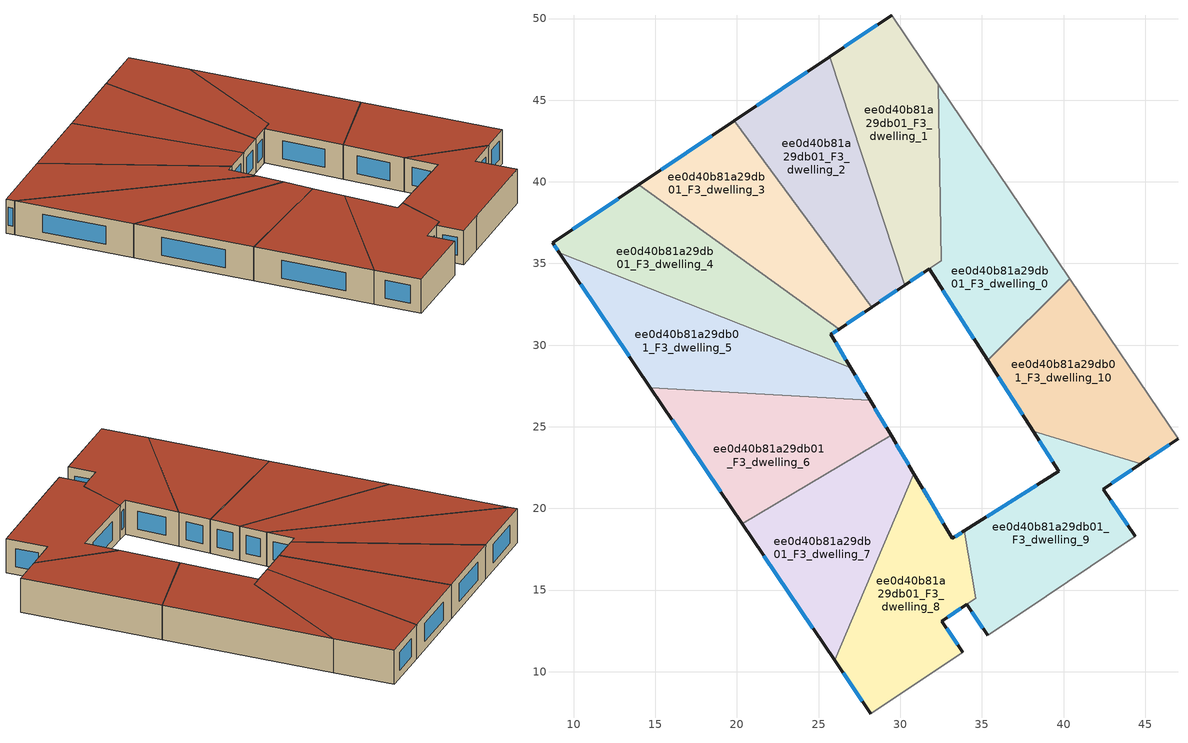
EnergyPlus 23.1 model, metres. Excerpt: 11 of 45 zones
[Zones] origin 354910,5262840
ee0d40b81a29db01_F3_dwelling_0
 floor to ee0d40b81a29db01_F2_dwelling_0 (EU_floor_Construction): 32.34,45.97 40.38,34.08 35.36,29.08 31.77,34.67 32.51,35.17 z9
 wall outside (EU_wall_Construction): 31.77,34.67 35.36,29.08 z9:12
 wall to ee0d40b81a29db01_F3_dwelling_1 (EU_wall_Construction): 32.34,45.97 32.51,35.17 31.77,34.67 z9:12
 wall adiabatic (EU_wall_Construction): 40.38,34.08 32.34,45.97 z9:12
 wall to ee0d40b81a29db01_F3_dwelling_10 (EU_wall_Construction): 35.36,29.08 40.38,34.08 z9:12
 window (EU_Window_Construction): 32.61,33.36 34.51,30.39 z9.7:11.3
 roof outside (EU_roof_Construction): 40.38,34.08 32.34,45.97 32.51,35.17 31.77,34.67 35.36,29.08 z12
ee0d40b81a29db01_F3_dwelling_1
 floor to ee0d40b81a29db01_F2_dwelling_1 (EU_floor_Construction): 29.47,50.21 32.34,45.97 32.51,35.17 30.27,33.67 25.69,47.67 z9
 wall outside (EU_wall_Construction): 29.47,50.21 25.69,47.67 / 30.27,33.67 31.77,34.67 z9:12
 wall to ee0d40b81a29db01_F3_dwelling_2 (EU_wall_Construction): 25.69,47.67 30.27,33.67 z9:12
 wall adiabatic (EU_wall_Construction): 32.34,45.97 29.47,50.21 z9:12
 window (EU_Window_Construction): 28.58,49.61 26.58,48.27 / 30.62,33.91 31.41,34.44 z9.7:11.3
 roof outside (EU_roof_Construction): 32.51,35.17 32.34,45.97 29.47,50.21 25.69,47.67 30.27,33.67 z12
ee0d40b81a29db01_F3_dwelling_10
 floor to ee0d40b81a29db01_F2_dwelling_10 (EU_floor_Construction): 40.38,34.08 47.01,24.27 44.73,22.74 38.15,24.72 35.36,29.08 z9
 wall outside (EU_wall_Construction): 35.36,29.08 38.15,24.72 / 44.73,22.74 47.01,24.27 z9:12
 wall to ee0d40b81a29db01_F3_dwelling_9 (EU_wall_Construction): 38.15,24.72 44.73,22.74 z9:12
 wall adiabatic (EU_wall_Construction): 47.01,24.27 40.38,34.08 z9:12
 window (EU_Window_Construction): 36.01,28.05 37.49,25.75 / 45.27,23.1 46.47,23.91 z9.7:11.3
 roof outside (EU_roof_Construction): 47.01,24.27 40.38,34.08 35.36,29.08 38.15,24.72 44.73,22.74 z12
ee0d40b81a29db01_F3_dwelling_2
 floor to ee0d40b81a29db01_F2_dwelling_2 (EU_floor_Construction): 25.69,47.67 30.27,33.67 28.26,32.33 19.84,43.74 z9
 wall outside (EU_wall_Construction): 28.26,32.33 30.27,33.67 / 25.69,47.67 19.84,43.74 z9:12
 wall to ee0d40b81a29db01_F3_dwelling_3 (EU_wall_Construction): 19.84,43.74 28.26,32.33 z9:12
 window (EU_Window_Construction): 28.73,32.65 29.8,33.36 / 24.32,46.75 21.21,44.67 z9.7:11.3
 roof outside (EU_roof_Construction): 30.27,33.67 25.69,47.67 19.84,43.74 28.26,32.33 z12
ee0d40b81a29db01_F3_dwelling_3
 floor to ee0d40b81a29db01_F2_dwelling_3 (EU_floor_Construction): 19.84,43.74 28.26,32.33 26.25,30.99 13.98,39.81 z9
 wall outside (EU_wall_Construction): 26.25,30.99 28.26,32.33 / 19.84,43.74 13.98,39.81 z9:12
 wall to ee0d40b81a29db01_F3_dwelling_4 (EU_wall_Construction): 13.98,39.81 26.25,30.99 z9:12
 window (EU_Window_Construction): 26.72,31.3 27.79,32.02 / 18.46,42.82 15.35,40.73 z9.7:11.3
 roof outside (EU_roof_Construction): 28.26,32.33 19.84,43.74 13.98,39.81 26.25,30.99 z12
ee0d40b81a29db01_F3_dwelling_4
 floor to ee0d40b81a29db01_F2_dwelling_4 (EU_floor_Construction): 26.25,30.99 25.75,30.65 26.96,28.63 9.11,35.66 8.7,36.27 13.98,39.81 z9
 wall outside (EU_wall_Construction): 26.96,28.63 25.75,30.65 26.25,30.99 / 13.98,39.81 8.7,36.27 9.11,35.66 z9:12
 wall to ee0d40b81a29db01_F3_dwelling_5 (EU_wall_Construction): 9.11,35.66 26.96,28.63 z9:12
 window (EU_Window_Construction): 25.87,30.73 26.13,30.91 / 26.68,29.1 26.04,30.18 / 8.8,36.13 9.02,35.8 / 12.74,38.98 9.94,37.1 z9.7:11.3
 roof outside (EU_roof_Construction): 26.96,28.63 25.75,30.65 26.25,30.99 13.98,39.81 8.7,36.27 9.11,35.66 z12
ee0d40b81a29db01_F3_dwelling_5
 floor to ee0d40b81a29db01_F2_dwelling_5 (EU_floor_Construction): 26.96,28.63 28.15,26.63 14.7,27.39 9.11,35.66 z9
 wall outside (EU_wall_Construction): 28.15,26.63 26.96,28.63 / 9.11,35.66 14.7,27.39 z9:12
 wall to ee0d40b81a29db01_F3_dwelling_6 (EU_wall_Construction): 14.7,27.39 28.15,26.63 z9:12
 window (EU_Window_Construction): 27.87,27.1 27.24,28.16 / 10.43,33.72 13.39,29.33 z9.7:11.3
 roof outside (EU_roof_Construction): 28.15,26.63 26.96,28.63 9.11,35.66 14.7,27.39 z12
ee0d40b81a29db01_F3_dwelling_6
 floor to ee0d40b81a29db01_F2_dwelling_6 (EU_floor_Construction): 28.15,26.63 29.44,24.47 20.32,19.07 14.7,27.39 z9
 wall outside (EU_wall_Construction): 29.44,24.47 28.15,26.63 / 14.7,27.39 20.32,19.07 z9:12
 wall to ee0d40b81a29db01_F3_dwelling_7 (EU_wall_Construction): 20.32,19.07 29.44,24.47 z9:12
 window (EU_Window_Construction): 29.13,24.98 28.45,26.13 / 16.02,25.44 19,21.03 z9.7:11.3
 roof outside (EU_roof_Construction): 29.44,24.47 28.15,26.63 14.7,27.39 20.32,19.07 z12
ee0d40b81a29db01_F3_dwelling_7
 floor to ee0d40b81a29db01_F2_dwelling_7 (EU_floor_Construction): 29.44,24.47 30.84,22.12 25.97,10.71 20.32,19.07 z9
 wall outside (EU_wall_Construction): 30.84,22.12 29.44,24.47 / 20.32,19.07 25.97,10.71 z9:12
 wall to ee0d40b81a29db01_F3_dwelling_8 (EU_wall_Construction): 25.97,10.71 30.84,22.12 z9:12
 window (EU_Window_Construction): 30.51,22.67 29.77,23.92 / 21.65,17.11 24.65,12.67 z9.7:11.3
 roof outside (EU_roof_Construction): 25.97,10.71 30.84,22.12 29.44,24.47 20.32,19.07 z12
ee0d40b81a29db01_F3_dwelling_8
 floor to ee0d40b81a29db01_F2_dwelling_8 (EU_floor_Construction): 33.93,18.63 34.61,14.49 32.53,13.11 33.83,11.19 28.2,7.42 25.97,10.71 30.84,22.12 33.2,18.17 z9
 wall outside (EU_wall_Construction): 33.83,11.19 32.53,13.11 34.06,14.12 / 25.97,10.71 28.2,7.42 / 33.93,18.63 33.2,18.17 30.84,22.12 z9:12
 wall adiabatic (EU_wall_Construction): 28.2,7.42 33.83,11.19 z9:12
 wall to ee0d40b81a29db01_F3_dwelling_9 (EU_wall_Construction): 34.06,14.12 34.61,14.49 33.93,18.63 z9:12
 window (EU_Window_Construction): 33.53,11.64 32.84,12.66 / 26.5,9.94 27.67,8.19 / 32.64,19.1 31.39,21.19 / 33.76,18.52 33.37,18.28 / 32.89,13.34 33.7,13.88 z9.7:11.3
 roof outside (EU_roof_Construction): 33.83,11.19 32.53,13.11 34.61,14.49 33.93,18.63 33.2,18.17 30.84,22.12 25.97,10.71 28.2,7.42 z12
ee0d40b81a29db01_F3_dwelling_9
 floor to ee0d40b81a29db01_F2_dwelling_9 (EU_floor_Construction): 44.73,22.74 42.42,21.19 44.38,18.28 37.54,13.68 35.35,12.22 34.06,14.12 34.61,14.49 33.93,18.63 39.72,22.28 38.15,24.72 z9
 wall outside (EU_wall_Construction): 38.15,24.72 39.72,22.28 33.93,18.63 / 44.38,18.28 42.42,21.19 44.73,22.74 / 34.06,14.12 35.35,12.22 z9:12
 wall adiabatic (EU_wall_Construction): 35.35,12.22 37.54,13.68 44.38,18.28 z9:12
 window (EU_Window_Construction): 38.36,21.42 35.29,19.49 / 38.52,24.15 39.35,22.85 / 42.96,21.55 44.19,22.38 / 43.92,18.96 42.88,20.51 / 34.36,13.68 35.05,12.67 z9.7:11.3
 roof outside (EU_roof_Construction): 44.38,18.28 42.42,21.19 44.73,22.74 38.15,24.72 39.72,22.28 33.93,18.63 34.61,14.49 34.06,14.12 35.35,12.22 37.54,13.68 z12
[Building]
EU S2 Campaign: North Axis=0; Terrain=City; Solar Distribution=FullExterior
[Site:Location]
Budapest.Ferenc.Liszt.Intl.AP: Latitude=47.437; Longitude=19.256; Time Zone=1; Elevation=185
[SizingPeriod:WeatherFileDays]
AnnualSizingPeriod: Begin Month=1; Begin Day of Month=1; End Month=12; End Day of Month=31; Day of Week for Start Day=Monday; Use Weather File Daylight Saving Period=No; Use Weather File Rain and Snow Indicators=No
[MATERIAL]
EU_InternalMass_Material: Roughness=MediumRough; Thickness=0.1; Conductivity=1; Density=1800; Specific Heat=900; Thermal Absorptance=0.9; Solar Absorptance=0.7; Visible Absorptance=0.7
[MATERIAL:NOMASS] Roughness=MediumRough; Thermal Absorptance=0.9; Solar Absorptance=0.7; Visible Absorptance=0.7
Name | Thermal Resistance
EU_wall_NoMass | 0.832559
EU_roof_NoMass | 1.39638
EU_floor_NoMass | 0.872794
[WINDOWMATERIAL:SIMPLEGLAZINGSYSTEM]
EU_Window_SimpleGlazing: UFactor=2.79869; Solar Heat Gain Coefficient=0.75; Visible Transmittance=0.75
[CONSTRUCTION]
EU_wall_Construction: EU_wall_NoMass
EU_roof_Construction: EU_roof_NoMass
EU_floor_Construction: EU_floor_NoMass
EU_Window_Construction: EU_Window_SimpleGlazing
EU_InternalMass_Construction: EU_InternalMass_Material
[ZONE] Type=1; Multiplier=1; Ceiling Height=autocalculate; Floor Area=autocalculate; Part of Total Floor Area=Yes
Name | Volume
ee0d40b81a29db01_F3_dwelling_0 | 203.246
ee0d40b81a29db01_F3_dwelling_1 | 199.438
ee0d40b81a29db01_F3_dwelling_10 | 201.342
ee0d40b81a29db01_F3_dwelling_2 | 201.306
ee0d40b81a29db01_F3_dwelling_3; ee0d40b81a29db01_F3_dwelling_4 | 201.333
ee0d40b81a29db01_F3_dwelling_5 | 201.314
ee0d40b81a29db01_F3_dwelling_6 | 201.326
ee0d40b81a29db01_F3_dwelling_7 | 201.312
ee0d40b81a29db01_F3_dwelling_8 | 199.939
ee0d40b81a29db01_F3_dwelling_9 | 202.749
[INTERNALMASS] Construction=EU_InternalMass_Construction
Name | Zone or ZoneList | Surface Area
ee0d40b81a29db01_F3_dwelling_0_EU_InternalMass | ee0d40b81a29db01_F3_dwelling_0 | 67.7471
ee0d40b81a29db01_F3_dwelling_1_EU_InternalMass | ee0d40b81a29db01_F3_dwelling_1 | 66.4803
ee0d40b81a29db01_F3_dwelling_2_EU_InternalMass | ee0d40b81a29db01_F3_dwelling_2 | 67.102
ee0d40b81a29db01_F3_dwelling_3_EU_InternalMass | ee0d40b81a29db01_F3_dwelling_3 | 67.1111
ee0d40b81a29db01_F3_dwelling_4_EU_InternalMass | ee0d40b81a29db01_F3_dwelling_4 | 67.1107
ee0d40b81a29db01_F3_dwelling_5_EU_InternalMass | ee0d40b81a29db01_F3_dwelling_5 | 67.1046
ee0d40b81a29db01_F3_dwelling_6_EU_InternalMass | ee0d40b81a29db01_F3_dwelling_6 | 67.1083
ee0d40b81a29db01_F3_dwelling_7_EU_InternalMass | ee0d40b81a29db01_F3_dwelling_7 | 67.1041
ee0d40b81a29db01_F3_dwelling_8_EU_InternalMass | ee0d40b81a29db01_F3_dwelling_8 | 66.6458
ee0d40b81a29db01_F3_dwelling_9_EU_InternalMass | ee0d40b81a29db01_F3_dwelling_9 | 67.5836
ee0d40b81a29db01_F3_dwelling_10_EU_InternalMass | ee0d40b81a29db01_F3_dwelling_10 | 67.114
[OTHEREQUIPMENT] Fuel Type=Electricity; Design Level Calculation Method=Watts/Area; Power per Zone Floor Area=1; Fraction Latent=0; Fraction Radiant=0; Fraction Lost=0; Carbon Dioxide Generation Rate=0; EndUse Subcategory=EU_Step8_InternalGains
Name | Zone or ZoneList or Space or SpaceList | Schedule
EU_Step8_InternalGain_ee0d40b81a29db01_F3_dwelling_0_f000 | ee0d40b81a29db01_F3_dwelling_0 | EU_Step8_GainSchedule_ee0d40b81a29db01_F3_dwelling_0_f000
EU_Step8_InternalGain_ee0d40b81a29db01_F3_dwelling_1_f000 | ee0d40b81a29db01_F3_dwelling_1 | EU_Step8_GainSchedule_ee0d40b81a29db01_F3_dwelling_1_f000
EU_Step8_InternalGain_ee0d40b81a29db01_F3_dwelling_2_f000 | ee0d40b81a29db01_F3_dwelling_2 | EU_Step8_GainSchedule_ee0d40b81a29db01_F3_dwelling_2_f000
EU_Step8_InternalGain_ee0d40b81a29db01_F3_dwelling_3_f000 | ee0d40b81a29db01_F3_dwelling_3 | EU_Step8_GainSchedule_ee0d40b81a29db01_F3_dwelling_3_f000
EU_Step8_InternalGain_ee0d40b81a29db01_F3_dwelling_4_f000 | ee0d40b81a29db01_F3_dwelling_4 | EU_Step8_GainSchedule_ee0d40b81a29db01_F3_dwelling_4_f000
EU_Step8_InternalGain_ee0d40b81a29db01_F3_dwelling_5_f000 | ee0d40b81a29db01_F3_dwelling_5 | EU_Step8_GainSchedule_ee0d40b81a29db01_F3_dwelling_5_f000
EU_Step8_InternalGain_ee0d40b81a29db01_F3_dwelling_6_f000 | ee0d40b81a29db01_F3_dwelling_6 | EU_Step8_GainSchedule_ee0d40b81a29db01_F3_dwelling_6_f000
EU_Step8_InternalGain_ee0d40b81a29db01_F3_dwelling_7_f000 | ee0d40b81a29db01_F3_dwelling_7 | EU_Step8_GainSchedule_ee0d40b81a29db01_F3_dwelling_7_f000
EU_Step8_InternalGain_ee0d40b81a29db01_F3_dwelling_8_f000 | ee0d40b81a29db01_F3_dwelling_8 | EU_Step8_GainSchedule_ee0d40b81a29db01_F3_dwelling_8_f000
EU_Step8_InternalGain_ee0d40b81a29db01_F3_dwelling_9_f000 | ee0d40b81a29db01_F3_dwelling_9 | EU_Step8_GainSchedule_ee0d40b81a29db01_F3_dwelling_9_f000
EU_Step8_InternalGain_ee0d40b81a29db01_F3_dwelling_10_f000 | ee0d40b81a29db01_F3_dwelling_10 | EU_Step8_GainSchedule_ee0d40b81a29db01_F3_dwelling_10_f000
[ZONEVENTILATION:DESIGNFLOWRATE] Schedule=EU_AlwaysOn; Design Flow Rate Calculation Method=AirChanges/Hour; Air Changes per Hour=0.475469; Ventilation Type=Natural; Fan Pressure Rise=0; Fan Total Efficiency=1; Constant Term Coefficient=1; Temperature Term Coefficient=0; Velocity Term Coefficient=0; Velocity Squared Term Coefficient=0; Minimum Indoor Temperature=-100; Maximum Indoor Temperature=100; Delta Temperature=-100; Minimum Outdoor Temperature=-100; Maximum Outdoor Temperature=100; Maximum Wind Speed=40
Name | Zone or ZoneList or Space or SpaceList
EU_ConstantAir_ee0d40b81a29db01_F3_dwelling_0 | ee0d40b81a29db01_F3_dwelling_0
EU_ConstantAir_ee0d40b81a29db01_F3_dwelling_1 | ee0d40b81a29db01_F3_dwelling_1
EU_ConstantAir_ee0d40b81a29db01_F3_dwelling_2 | ee0d40b81a29db01_F3_dwelling_2
EU_ConstantAir_ee0d40b81a29db01_F3_dwelling_3 | ee0d40b81a29db01_F3_dwelling_3
EU_ConstantAir_ee0d40b81a29db01_F3_dwelling_4 | ee0d40b81a29db01_F3_dwelling_4
EU_ConstantAir_ee0d40b81a29db01_F3_dwelling_5 | ee0d40b81a29db01_F3_dwelling_5
EU_ConstantAir_ee0d40b81a29db01_F3_dwelling_6 | ee0d40b81a29db01_F3_dwelling_6
EU_ConstantAir_ee0d40b81a29db01_F3_dwelling_7 | ee0d40b81a29db01_F3_dwelling_7
EU_ConstantAir_ee0d40b81a29db01_F3_dwelling_8 | ee0d40b81a29db01_F3_dwelling_8
EU_ConstantAir_ee0d40b81a29db01_F3_dwelling_9 | ee0d40b81a29db01_F3_dwelling_9
EU_ConstantAir_ee0d40b81a29db01_F3_dwelling_10 | ee0d40b81a29db01_F3_dwelling_10
[HVACTEMPLATE:THERMOSTAT] Constant Heating Setpoint=20; Constant Cooling Setpoint=50
EU_HeatOnly_ee0d40b81a29db01_F0_dwelling_0; EU_HeatOnly_ee0d40b81a29db01_F0_dwelling_1; EU_HeatOnly_ee0d40b81a29db01_F0_dwelling_2; EU_HeatOnly_ee0d40b81a29db01_F0_dwelling_3; EU_HeatOnly_ee0d40b81a29db01_F0_dwelling_4; EU_HeatOnly_ee0d40b81a29db01_F0_dwelling_5; EU_HeatOnly_ee0d40b81a29db01_F0_dwelling_6; EU_HeatOnly_ee0d40b81a29db01_F0_dwelling_7; EU_HeatOnly_ee0d40b81a29db01_F0_dwelling_8; EU_HeatOnly_ee0d40b81a29db01_F0_dwelling_9; EU_HeatOnly_ee0d40b81a29db01_F0_dwelling_10; EU_HeatOnly_ee0d40b81a29db01_F0_dwelling_11; EU_HeatOnly_ee0d40b81a29db01_F1_dwelling_0; EU_HeatOnly_ee0d40b81a29db01_F1_dwelling_1; EU_HeatOnly_ee0d40b81a29db01_F1_dwelling_2; EU_HeatOnly_ee0d40b81a29db01_F1_dwelling_3; EU_HeatOnly_ee0d40b81a29db01_F1_dwelling_4; EU_HeatOnly_ee0d40b81a29db01_F1_dwelling_5; EU_HeatOnly_ee0d40b81a29db01_F1_dwelling_6; EU_HeatOnly_ee0d40b81a29db01_F1_dwelling_7; EU_HeatOnly_ee0d40b81a29db01_F1_dwelling_8; EU_HeatOnly_ee0d40b81a29db01_F1_dwelling_9; EU_HeatOnly_ee0d40b81a29db01_F1_dwelling_10; EU_HeatOnly_ee0d40b81a29db01_F2_dwelling_0; EU_HeatOnly_ee0d40b81a29db01_F2_dwelling_1; EU_HeatOnly_ee0d40b81a29db01_F2_dwelling_2; EU_HeatOnly_ee0d40b81a29db01_F2_dwelling_3; EU_HeatOnly_ee0d40b81a29db01_F2_dwelling_4; EU_HeatOnly_ee0d40b81a29db01_F2_dwelling_5; EU_HeatOnly_ee0d40b81a29db01_F2_dwelling_6; EU_HeatOnly_ee0d40b81a29db01_F2_dwelling_7; EU_HeatOnly_ee0d40b81a29db01_F2_dwelling_8; EU_HeatOnly_ee0d40b81a29db01_F2_dwelling_9; EU_HeatOnly_ee0d40b81a29db01_F2_dwelling_10; EU_HeatOnly_ee0d40b81a29db01_F3_dwelling_0; EU_HeatOnly_ee0d40b81a29db01_F3_dwelling_1; EU_HeatOnly_ee0d40b81a29db01_F3_dwelling_2; EU_HeatOnly_ee0d40b81a29db01_F3_dwelling_3; EU_HeatOnly_ee0d40b81a29db01_F3_dwelling_4; EU_HeatOnly_ee0d40b81a29db01_F3_dwelling_5; EU_HeatOnly_ee0d40b81a29db01_F3_dwelling_6; EU_HeatOnly_ee0d40b81a29db01_F3_dwelling_7; EU_HeatOnly_ee0d40b81a29db01_F3_dwelling_8; EU_HeatOnly_ee0d40b81a29db01_F3_dwelling_9; EU_HeatOnly_ee0d40b81a29db01_F3_dwelling_10
[HVACTEMPLATE:ZONE:IDEALLOADSAIRSYSTEM] System Availability Schedule=EU_AlwaysOn; Maximum Heating Supply Air Temperature=50; Minimum Cooling Supply Air Temperature=13; Maximum Heating Supply Air Humidity Ratio=0.0156; Minimum Cooling Supply Air Humidity Ratio=0.0077; Heating Limit=NoLimit; Cooling Limit=NoLimit; Heating Availability Schedule=EU_AlwaysOn; Cooling Availability Schedule=EU_CoolingOff; Dehumidification Control Type=ConstantSensibleHeatRatio; Cooling Sensible Heat Ratio=0.7; Dehumidification Setpoint=60; Humidification Control Type=None; Humidification Setpoint=30; Outdoor Air Method=None; Outdoor Air Flow Rate per Person=0.00944; Outdoor Air Flow Rate per Zone Floor Area=0; Outdoor Air Flow Rate per Zone=0; Demand Controlled Ventilation Type=None; Outdoor Air Economizer Type=NoEconomizer; Heat Recovery Type=None; Sensible Heat Recovery Effectiveness=0.7; Latent Heat Recovery Effectiveness=0.65
Name | Template Thermostat
ee0d40b81a29db01_F3_dwelling_0 | EU_HeatOnly_ee0d40b81a29db01_F3_dwelling_0
ee0d40b81a29db01_F3_dwelling_1 | EU_HeatOnly_ee0d40b81a29db01_F3_dwelling_1
ee0d40b81a29db01_F3_dwelling_2 | EU_HeatOnly_ee0d40b81a29db01_F3_dwelling_2
ee0d40b81a29db01_F3_dwelling_3 | EU_HeatOnly_ee0d40b81a29db01_F3_dwelling_3
ee0d40b81a29db01_F3_dwelling_4 | EU_HeatOnly_ee0d40b81a29db01_F3_dwelling_4
ee0d40b81a29db01_F3_dwelling_5 | EU_HeatOnly_ee0d40b81a29db01_F3_dwelling_5
ee0d40b81a29db01_F3_dwelling_6 | EU_HeatOnly_ee0d40b81a29db01_F3_dwelling_6
ee0d40b81a29db01_F3_dwelling_7 | EU_HeatOnly_ee0d40b81a29db01_F3_dwelling_7
ee0d40b81a29db01_F3_dwelling_8 | EU_HeatOnly_ee0d40b81a29db01_F3_dwelling_8
ee0d40b81a29db01_F3_dwelling_9 | EU_HeatOnly_ee0d40b81a29db01_F3_dwelling_9
ee0d40b81a29db01_F3_dwelling_10 | EU_HeatOnly_ee0d40b81a29db01_F3_dwelling_10
[SIZING:ZONE] Zone Cooling Design Supply Air Temperature Input Method=SupplyAirTemperature; Zone Cooling Design Supply Air Temperature=13; Zone Heating Design Supply Air Temperature Input Method=SupplyAirTemperature; Zone Heating Design Supply Air Temperature=50; Zone Cooling Design Supply Air Humidity Ratio=0.008; Zone Heating Design Supply Air Humidity Ratio=0.008; Cooling Design Air Flow Method=DesignDay; Cooling Design Air Flow Rate=0; Cooling Minimum Air Flow per Zone Floor Area=0.000762; Cooling Minimum Air Flow=0; Cooling Minimum Air Flow Fraction=0.2; Heating Design Air Flow Method=DesignDay; Heating Design Air Flow Rate=0; Heating Maximum Air Flow per Zone Floor Area=0.002032; Heating Maximum Air Flow=0.141576; Heating Maximum Air Flow Fraction=0.3; Account for Dedicated Outdoor Air System=No; Dedicated Outdoor Air System Control Strategy=NeutralSupplyAir; Dedicated Outdoor Air Low Setpoint Temperature for Design=autosize; Dedicated Outdoor Air High Setpoint Temperature for Design=autosize; Zone Load Sizing Method=Sensible Load Only No Latent Load; Zone Latent Cooling Design Supply Air Humidity Ratio Input Method=HumidityRatioDifference; Zone Cooling Design Supply Air Humidity Ratio Difference=0.005; Zone Latent Heating Design Supply Air Humidity Ratio Input Method=HumidityRatioDifference; Zone Humidification Design Supply Air Humidity Ratio Difference=0.005
ee0d40b81a29db01_F3_dwelling_0; ee0d40b81a29db01_F3_dwelling_1; ee0d40b81a29db01_F3_dwelling_2; ee0d40b81a29db01_F3_dwelling_3; ee0d40b81a29db01_F3_dwelling_4; ee0d40b81a29db01_F3_dwelling_5; ee0d40b81a29db01_F3_dwelling_6; ee0d40b81a29db01_F3_dwelling_7; ee0d40b81a29db01_F3_dwelling_8; ee0d40b81a29db01_F3_dwelling_9; ee0d40b81a29db01_F3_dwelling_10
[SCHEDULE:CONSTANT]
Name | Hourly Value
EU_AlwaysOn | 1
EU_CoolingOff | 0
[SCHEDULE:FILE] Column Number=1; Rows to Skip at Top=0; Number of Hours of Data=8760; Column Separator=Comma; Interpolate to Timestep=No; Minutes per Item=60; Adjust Schedule for Daylight Savings=Yes
Name | File
EU_Step8_GainSchedule_ee0d40b81a29db01_F3_dwelling_0_f000 | ../../schedules/ee0d40b81a29db01/ee0d40b81a29db01_F3_dwelling_0_f000_gain.csv
EU_Step8_GainSchedule_ee0d40b81a29db01_F3_dwelling_1_f000 | ../../schedules/ee0d40b81a29db01/ee0d40b81a29db01_F3_dwelling_1_f000_gain.csv
EU_Step8_GainSchedule_ee0d40b81a29db01_F3_dwelling_2_f000 | ../../schedules/ee0d40b81a29db01/ee0d40b81a29db01_F3_dwelling_2_f000_gain.csv
EU_Step8_GainSchedule_ee0d40b81a29db01_F3_dwelling_3_f000 | ../../schedules/ee0d40b81a29db01/ee0d40b81a29db01_F3_dwelling_3_f000_gain.csv
EU_Step8_GainSchedule_ee0d40b81a29db01_F3_dwelling_4_f000 | ../../schedules/ee0d40b81a29db01/ee0d40b81a29db01_F3_dwelling_4_f000_gain.csv
EU_Step8_GainSchedule_ee0d40b81a29db01_F3_dwelling_5_f000 | ../../schedules/ee0d40b81a29db01/ee0d40b81a29db01_F3_dwelling_5_f000_gain.csv
EU_Step8_GainSchedule_ee0d40b81a29db01_F3_dwelling_6_f000 | ../../schedules/ee0d40b81a29db01/ee0d40b81a29db01_F3_dwelling_6_f000_gain.csv
EU_Step8_GainSchedule_ee0d40b81a29db01_F3_dwelling_7_f000 | ../../schedules/ee0d40b81a29db01/ee0d40b81a29db01_F3_dwelling_7_f000_gain.csv
EU_Step8_GainSchedule_ee0d40b81a29db01_F3_dwelling_8_f000 | ../../schedules/ee0d40b81a29db01/ee0d40b81a29db01_F3_dwelling_8_f000_gain.csv
EU_Step8_GainSchedule_ee0d40b81a29db01_F3_dwelling_9_f000 | ../../schedules/ee0d40b81a29db01/ee0d40b81a29db01_F3_dwelling_9_f000_gain.csv
EU_Step8_GainSchedule_ee0d40b81a29db01_F3_dwelling_10_f000 | ../../schedules/ee0d40b81a29db01/ee0d40b81a29db01_F3_dwelling_10_f000_gain.csv
